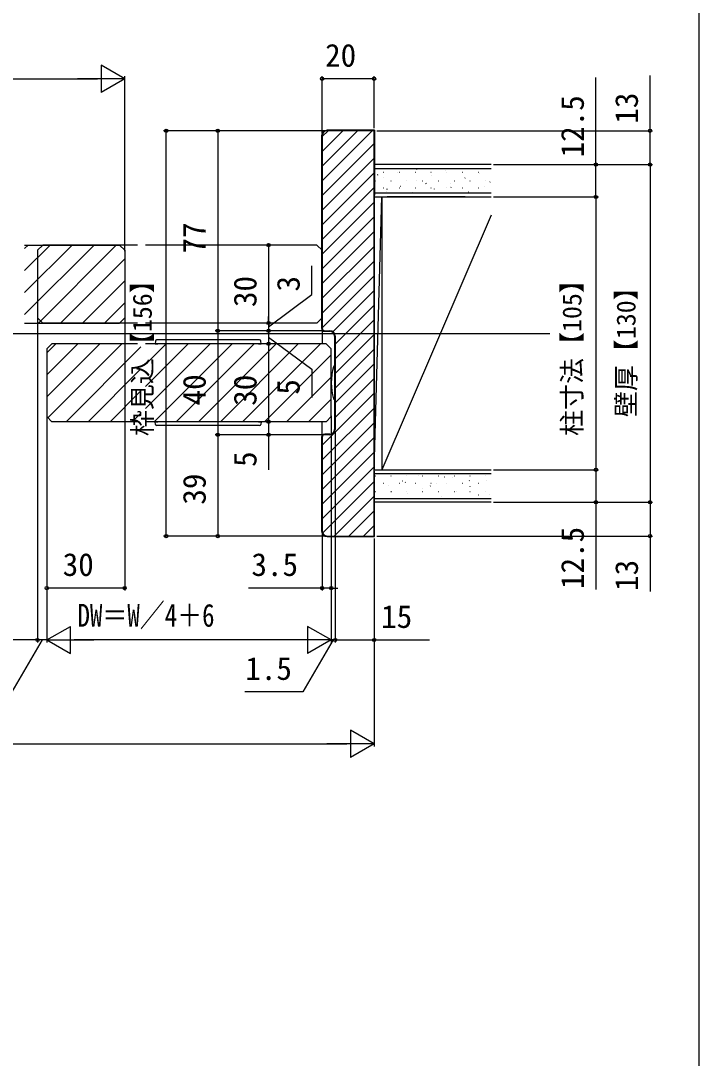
# Model space of a CAD drawing. Units: millimetres, scale not verified. Extents: x -525 to 525, y -783 to 779.
# Drawn here: x 263.9 to 525, y 40.3 to 439.6 of the extents above; entities that cross this region are included whole.
import ezdxf
from ezdxf.enums import TextEntityAlignment as Align

# ---------------------------------------------------------------- set-up
doc = ezdxf.new("R2010")
doc.units = ezdxf.units.MM
doc.header["$LTSCALE"] = 4
for name, color, linetype in [('0-4_YKK_12', 2, 'Continuous'), ('0-5_YKK_13', 4, 'Continuous'), ('0-7_YKK_D', 6, 'Continuous'), ('0-8_YKK_ZWAK', 7, 'Continuous'), ('0-9_YSS_K', 3, 'Continuous'), ('0-A_YSS_KE', 3, 'Continuous')]:
    doc.layers.add(name, color=color, linetype=linetype)
doc.styles.add('ＭＳ ゴシック', font='')
doc.styles.get('ＭＳ ゴシック').set_extended_font_data('MS Gothic')

msp = doc.modelspace()

# ---------------------------------------------------------------- linework, layer by layer
at = {"layer": '0-4_YKK_12'}
for p, q in [((265.352, 353.247), (301.852, 353.247)), ((265.352, 351.915), (266.684, 353.247)), ((265.352, 343.43), (275.169, 353.247)), ((265.352, 334.945), (283.654, 353.247)), ((265.352, 326.46), (292.14, 353.247)), ((270.352, 351.247), (272.352, 353.247)), ((270.625, 323.247), (300.625, 353.247)), ((308.852, 353.247), (272.352, 353.247)), ((303.852, 351.247), (301.852, 353.247)), ((377.852, 353.247), (311.852, 353.247)), ((377.852, 353.247), (379.852, 351.247)), ((270.352, 351.247), (270.352, 325.247)), ((279.11, 323.247), (303.852, 347.989)), ((303.852, 351.247), (303.852, 325.247)), ((379.852, 325.247), (379.852, 351.247)), ((287.595, 323.247), (303.852, 339.504)), ((296.081, 323.247), (303.852, 331.018)), ((272.352, 323.247), (270.352, 325.247)), ((301.852, 323.247), (303.852, 325.247)), ((377.852, 323.247), (379.852, 325.247)), ((265.352, 323.247), (301.852, 323.247)), ((308.852, 323.247), (272.352, 323.247)), ((377.852, 323.247), (311.852, 323.247)), ((379.852, 322.247), (379.852, 315.247)), ((379.852, 321.247), (379.852, 315.247)), ((-81.857, 319.247), (467.474, 319.247)), ((273.852, 313.247), (275.852, 315.247)), ((273.852, 311.748), (277.351, 315.247)), ((273.852, 303.263), (285.836, 315.247)), ((273.852, 294.777), (294.322, 315.247)), ((273.852, 313.247), (273.852, 287.247)), ((274.329, 286.77), (302.807, 315.247)), ((308.852, 315.247), (275.852, 315.247)), ((281.292, 285.247), (310.102, 314.057)), ((381.352, 315.247), (311.852, 315.247)), ((311.852, 307.322), (319.777, 315.247)), ((311.852, 298.836), (328.263, 315.247)), ((311.852, 290.351), (336.748, 315.247)), ((315.233, 285.247), (345.233, 315.247)), ((323.719, 285.247), (353.719, 315.247)), ((332.204, 285.247), (362.204, 315.247)), ((340.689, 285.247), (370.689, 315.247)), ((349.174, 285.247), (379.174, 315.247)), ((381.352, 315.247), (383.352, 313.247)), ((383.352, 287.247), (383.352, 313.247)), ((357.66, 285.247), (383.352, 310.939)), ((289.777, 285.247), (310.102, 305.572)), ((366.145, 285.247), (383.352, 302.454)), ((298.263, 285.247), (310.102, 297.086)), ((374.63, 285.247), (383.352, 293.969)), ((306.748, 285.247), (310.102, 288.601)), ((275.852, 285.247), (273.852, 287.247)), ((308.852, 285.247), (275.852, 285.247)), ((381.352, 285.247), (311.852, 285.247)), ((379.852, 279.247), (379.852, 285.247)), ((381.352, 285.247), (383.352, 287.247))]:
    msp.add_line(p, q, dxfattribs=at)
at = {"layer": '0-5_YKK_13'}
for p, q in [((355.79, 316.747), (316.164, 316.747)), ((356.352, 315.247), (356.289, 316.278)), ((355.354, 315.247), (316.6, 315.247)), ((355.354, 315.247), (356.352, 315.247)), ((384.856, 306.647), (384.576, 306.647)), ((384.856, 306.647), (384.856, 293.847)), ((384.576, 293.847), (384.856, 293.847)), ((355.79, 283.747), (316.164, 283.747)), ((355.354, 285.247), (316.6, 285.247)), ((355.354, 285.247), (356.352, 285.247)), ((356.352, 285.247), (356.289, 284.217))]:
    msp.add_line(p, q, dxfattribs=at)
for points in [[(315.665, 316.278), (315.602, 315.247), (316.6, 315.247)], [(315.665, 284.217), (315.602, 285.247), (316.6, 285.247)]]:
    msp.add_lwpolyline(points, dxfattribs=at)
for centre, radius, start, end in [((316.164, 316.247), 0.5, 90, 176.5), ((355.79, 316.247), 0.5, 3.5, 90), ((404.336, 300.247), 20.98, 162.8442, 197.1558), ((384.576, 306.347), 0.3, 90, 162.8442), ((384.576, 294.147), 0.3, 197.1558, 270), ((316.164, 284.247), 0.5, 183.5, 270), ((355.79, 284.247), 0.5, 270, 356.5)]:
    msp.add_arc(centre, radius, start, end, dxfattribs=at)
at = {"layer": '0-7_YKK_D'}
for p, q in [((303.852, 417.247), (294.759, 422.497)), ((294.759, 422.497), (294.759, 411.997)), ((204.852, 417.247), (293.352, 417.247)), ((303.852, 417.247), (285.665, 417.247)), ((303.852, 417.247), (294.759, 411.997)), ((303.852, 350.947), (303.852, 418.247)), ((379.852, 396.247), (379.852, 418.247)), ((399.852, 417.247), (379.852, 417.247)), ((399.852, 398.247), (399.852, 418.247)), ((380.852, 397.247), (318.852, 397.247)), ((319.852, 241.247), (319.852, 397.247)), ((380.852, 397.247), (338.679, 397.247)), ((339.679, 397.247), (339.679, 320.247)), ((400.852, 397.247), (507.045, 397.247)), ((445.852, 384.247), (486.223, 384.247)), ((445.852, 384.247), (507.045, 384.247)), ((445.852, 384.247), (507.045, 384.247)), ((506.045, 384.247), (506.045, 254.247)), ((445.852, 371.747), (486.223, 371.747)), ((466.415, 371.747), (486.223, 371.747)), ((485.223, 371.747), (485.223, 266.747)), ((365.402, 353.247), (358.234, 353.247)), ((359.234, 353.247), (359.234, 323.247)), ((270.352, 325.547), (270.352, 200.247)), ((270.352, 325.547), (270.352, 200.247)), ((303.852, 325.547), (303.852, 220.247)), ((359.234, 323.247), (359.234, 325.797)), ((379.852, 320.247), (338.679, 320.247)), ((379.852, 320.247), (338.679, 320.247)), ((339.679, 320.247), (339.679, 280.247)), ((371.552, 323.247), (358.234, 323.247)), ((370.552, 323.247), (358.234, 323.247)), ((379.852, 320.247), (358.234, 320.247)), ((379.852, 320.247), (358.234, 320.247)), ((359.234, 323.247), (359.234, 320.247)), ((359.234, 323.247), (359.234, 320.247)), ((359.234, 320.247), (359.234, 315.247)), ((359.234, 320.247), (359.234, 317.697)), ((372.852, 315.247), (358.234, 315.247)), ((372.852, 315.247), (358.234, 315.247)), ((359.234, 315.247), (359.234, 285.247)), ((273.852, 287.547), (273.852, 200.247)), ((273.852, 287.547), (273.852, 200.247)), ((273.852, 287.547), (273.852, 220.247)), ((383.352, 287.547), (383.352, 200.247)), ((383.352, 287.547), (383.352, 220.247)), ((383.352, 287.547), (383.352, 200.247)), ((372.852, 285.247), (358.234, 285.247)), ((372.852, 285.247), (358.234, 285.247)), ((379.852, 280.247), (338.679, 280.247)), ((379.852, 280.247), (338.679, 280.247)), ((339.679, 280.247), (339.679, 241.247)), ((379.852, 280.247), (358.234, 280.247)), ((384.852, 281.247), (384.852, 200.247)), ((384.852, 281.247), (384.852, 200.247)), ((445.852, 266.747), (486.223, 266.747)), ((466.415, 266.747), (486.223, 266.747)), ((445.852, 254.247), (486.223, 254.247)), ((445.852, 254.247), (507.045, 254.247)), ((445.852, 254.247), (507.045, 254.247)), ((380.852, 241.247), (318.852, 241.247)), ((380.852, 241.247), (338.679, 241.247)), ((379.852, 242.247), (379.852, 220.247)), ((399.852, 240.247), (399.852, 200.247)), ((400.852, 241.247), (507.045, 241.247)), ((303.852, 221.247), (273.852, 221.247)), ((379.852, 221.247), (351.525, 221.247)), ((383.352, 221.247), (379.852, 221.247)), ((383.352, 221.247), (385.902, 221.247)), ((399.852, 220.247), (399.852, 160.247)), ((273.852, 201.247), (282.945, 206.497)), ((282.945, 195.997), (282.945, 206.497)), ((383.352, 201.247), (374.259, 206.497)), ((374.259, 206.497), (374.259, 195.997)), ((270.352, 201.247), (114.352, 201.247)), ((270.352, 201.247), (267.802, 201.247)), ((273.852, 201.247), (270.352, 201.247)), ((273.852, 201.247), (270.352, 201.247)), ((273.852, 201.247), (276.402, 201.247)), ((273.852, 201.247), (282.945, 195.997)), ((273.852, 201.247), (292.039, 201.247)), ((372.852, 201.247), (284.352, 201.247)), ((383.352, 201.247), (365.165, 201.247)), ((383.352, 201.247), (374.259, 195.997)), ((383.352, 201.247), (380.802, 201.247)), ((384.852, 201.247), (383.352, 201.247)), ((384.852, 201.247), (383.352, 201.247)), ((384.852, 201.247), (387.402, 201.247)), ((399.852, 161.247), (390.759, 166.497)), ((390.759, 166.497), (390.759, 155.997)), ((-4.648, 161.247), (389.352, 161.247)), ((399.852, 161.247), (381.665, 161.247)), ((399.852, 161.247), (390.759, 155.997))]:
    msp.add_line(p, q, dxfattribs=at)
for points in [[(485.223, 371.747), (485.223, 384.247), (485.223, 417.797)], [(506.045, 384.247), (506.045, 397.247), (506.045, 418.524)], [(359.234, 321.747), (375.852, 334.247), (375.852, 345.202)], [(359.234, 317.747), (375.852, 305.497), (375.852, 294.542)], [(359.234, 285.247), (359.234, 280.247), (359.234, 266.743)], [(485.223, 266.747), (485.223, 254.247), (485.223, 220.697)], [(506.045, 254.247), (506.045, 241.247), (506.045, 219.97)], [(272.102, 201.247), (260.387, 181.247), (237.159, 181.247)], [(384.102, 201.247), (372.396, 181.247), (350.124, 181.247)], [(384.852, 201.247), (399.852, 201.247), (421.129, 201.247)]]:
    msp.add_lwpolyline(points, dxfattribs=at)
for centre in [(379.852, 417.247), (399.852, 417.247), (319.852, 397.247), (339.679, 397.247), (506.045, 397.247), (485.223, 384.247), (506.045, 384.247), (506.045, 384.247), (485.223, 371.747), (485.223, 371.747), (359.234, 353.247), (359.234, 323.247), (359.234, 323.247), (339.679, 320.247), (339.679, 320.247), (359.234, 320.247), (359.234, 320.247), (359.234, 315.247), (359.234, 315.247), (359.234, 285.247), (359.234, 285.247), (339.679, 280.247), (339.679, 280.247), (359.234, 280.247), (485.223, 266.747), (485.223, 266.747), (485.223, 254.247), (506.045, 254.247), (506.045, 254.247), (319.852, 241.247), (339.679, 241.247), (506.045, 241.247), (273.852, 221.247), (303.852, 221.247), (379.852, 221.247), (383.352, 221.247), (270.352, 201.247), (270.352, 201.247), (384.852, 201.247), (384.852, 201.247), (399.852, 201.247)]:
    msp.add_circle(centre, 0.637, dxfattribs=at)
at = {"layer": '0-8_YKK_ZWAK'}
msp.add_lwpolyline([(-525, -783.3), (525, -783.3), (525, 746.7)], dxfattribs=at)
at = {"layer": '0-9_YSS_K'}
for p, q in [((379.852, 394.978), (382.121, 397.247)), ((379.852, 389.321), (387.778, 397.247)), ((379.852, 383.664), (393.435, 397.247)), ((379.852, 378.008), (399.092, 397.247)), ((379.852, 372.351), (399.852, 392.351)), ((379.852, 366.694), (399.852, 386.694)), ((379.852, 361.037), (399.852, 381.037)), ((399.852, 382.747), (444.852, 382.747)), ((401.208, 380.266), (401.375, 380.376)), ((403.467, 381.256), (403.567, 381.256)), ((408.87, 381.15), (408.889, 381.156)), ((409.547, 381.256), (409.647, 381.256)), ((415.627, 381.256), (415.727, 381.256)), ((416.192, 382.348), (416.359, 382.458)), ((421.707, 381.256), (421.807, 381.256)), ((421.888, 380.078), (421.907, 380.084)), ((427.374, 382.02), (427.393, 382.027)), ((427.787, 381.256), (427.887, 381.256)), ((433.867, 381.256), (433.967, 381.256)), ((439.947, 381.256), (440.047, 381.256)), ((440.393, 380.949), (440.412, 380.955)), ((379.852, 355.38), (399.852, 375.38)), ((400.237, 378.026), (400.337, 378.026)), ((403.289, 379.173), (403.308, 379.18)), ((406.317, 378.026), (406.417, 378.026)), ((410.068, 375.892), (410.086, 375.898)), ((412.397, 378.026), (412.497, 378.026)), ((416.308, 378.102), (416.327, 378.108)), ((418.477, 378.026), (418.577, 378.026)), ((419.802, 376.901), (419.969, 377.012)), ((424.557, 378.026), (424.657, 378.026)), ((429.326, 377.03), (429.345, 377.036)), ((429.407, 375.423), (429.574, 375.534)), ((430.637, 378.026), (430.737, 378.026)), ((434.786, 378.983), (434.952, 379.094)), ((434.907, 379.006), (434.926, 379.013)), ((436.717, 378.026), (436.817, 378.026)), ((442.345, 375.958), (442.364, 375.965)), ((442.797, 378.026), (442.897, 378.026)), ((444.391, 377.505), (444.558, 377.616)), ((444.852, 373.247), (399.852, 373.247)), ((399.852, 371.747), (444.852, 371.747)), ((399.852, 371.747), (399.852, 266.747)), ((399.852, 266.747), (402.852, 371.747)), ((402.852, 371.747), (402.852, 266.747)), ((403.467, 375.276), (403.567, 375.276)), ((404.581, 373.949), (404.6, 373.956)), ((404.818, 374.819), (404.985, 374.93)), ((434.852, 371.747), (404.852, 371.747)), ((409.547, 375.276), (409.647, 375.276)), ((414.423, 373.341), (414.59, 373.452)), ((415.627, 375.276), (415.727, 375.276)), ((421.707, 375.276), (421.807, 375.276)), ((423.086, 374.82), (423.105, 374.827)), ((427.787, 375.276), (427.887, 375.276)), ((433.867, 375.276), (433.967, 375.276)), ((436.105, 373.748), (436.123, 373.755)), ((439.947, 375.276), (440.047, 375.276)), ((379.852, 349.723), (399.852, 369.723)), ((379.852, 344.066), (399.852, 364.066)), ((444.852, 364.747), (402.852, 266.747)), ((379.852, 338.41), (399.852, 358.41)), ((379.852, 332.753), (399.852, 352.753)), ((379.852, 327.096), (399.852, 347.096)), ((379.852, 321.439), (399.852, 341.439)), ((383.973, 319.903), (399.852, 335.782)), ((384.852, 315.125), (399.852, 330.125)), ((384.852, 309.468), (399.852, 324.468)), ((384.852, 303.812), (399.852, 318.812)), ((384.852, 298.155), (399.852, 313.155)), ((384.852, 292.498), (399.852, 307.498)), ((384.852, 286.841), (399.852, 301.841)), ((379.852, 276.184), (399.852, 296.184)), ((379.852, 270.527), (399.852, 290.527)), ((379.852, 264.87), (399.852, 284.87)), ((379.852, 259.214), (399.852, 279.214)), ((379.852, 253.557), (399.852, 273.557)), ((379.852, 247.9), (399.852, 267.9)), ((399.852, 266.747), (444.852, 266.747)), ((444.852, 265.247), (399.852, 265.247)), ((400.237, 264.406), (400.337, 264.406)), ((404.852, 266.747), (434.852, 266.747)), ((406.317, 264.406), (406.417, 264.406)), ((412.397, 264.406), (412.497, 264.406)), ((417.074, 264.735), (417.093, 264.742)), ((418.477, 264.406), (418.577, 264.406)), ((424.557, 264.406), (424.657, 264.406)), ((426.774, 263.982), (426.941, 264.093)), ((430.093, 263.663), (430.112, 263.67)), ((430.637, 264.406), (430.737, 264.406)), ((436.717, 264.406), (436.817, 264.406)), ((442.797, 264.406), (442.897, 264.406)), ((380.03, 242.421), (399.852, 262.243)), ((403.467, 261.656), (403.567, 261.656)), ((405.348, 260.582), (405.367, 260.589)), ((409.547, 261.656), (409.647, 261.656)), ((410.834, 262.525), (410.853, 262.532)), ((411.79, 261.9), (411.957, 262.011)), ((415.627, 261.656), (415.727, 261.656)), ((421.396, 260.422), (421.562, 260.533)), ((421.707, 261.656), (421.807, 261.656)), ((423.853, 261.453), (423.871, 261.46)), ((427.787, 261.656), (427.887, 261.656)), ((433.867, 261.656), (433.967, 261.656)), ((436.38, 262.504), (436.546, 262.615)), ((436.871, 260.381), (436.89, 260.388)), ((439.947, 261.656), (440.047, 261.656)), ((443.111, 262.591), (443.13, 262.598)), ((384.513, 241.247), (399.852, 256.586)), ((399.852, 255.747), (444.852, 255.747)), ((400.237, 258.426), (400.337, 258.426)), ((406.317, 258.426), (406.417, 258.426)), ((406.412, 258.34), (406.579, 258.451)), ((412.397, 258.426), (412.497, 258.426)), ((412.786, 257.534), (412.805, 257.541)), ((418.366, 259.511), (418.385, 259.517)), ((418.477, 258.426), (418.577, 258.426)), ((424.557, 258.426), (424.657, 258.426)), ((425.804, 256.463), (425.823, 256.469)), ((430.637, 258.426), (430.737, 258.426)), ((431.385, 258.439), (431.404, 258.445)), ((436.717, 258.426), (436.817, 258.426)), ((439.989, 257.058), (440.156, 257.168)), ((442.797, 258.426), (442.897, 258.426)), ((444.403, 257.367), (444.422, 257.374)), ((390.17, 241.247), (399.852, 250.929)), ((395.827, 241.247), (399.852, 245.272))]:
    msp.add_line(p, q, dxfattribs=at)
for points in [[(444.852, 384.247), (399.852, 384.247), (399.852, 371.747)], [(444.852, 254.247), (399.852, 254.247), (399.852, 266.747)]]:
    msp.add_lwpolyline(points, dxfattribs=at)
at = {"layer": '0-A_YSS_KE'}
for p, q in [((400.052, 397.447), (381.852, 397.447)), ((400.052, 397.447), (400.052, 372.447)), ((379.652, 395.247), (379.652, 321.247)), ((379.852, 395.247), (379.852, 321.247)), ((400.052, 372.447), (399.852, 372.447)), ((380.852, 320.247), (382.852, 320.247)), ((380.852, 320.047), (382.852, 320.047)), ((384.652, 318.247), (384.652, 282.247)), ((384.852, 318.247), (384.852, 282.247)), ((382.852, 280.447), (380.852, 280.447)), ((382.852, 280.247), (380.852, 280.247)), ((379.652, 279.247), (379.652, 243.247)), ((379.852, 279.247), (379.852, 243.247)), ((399.852, 266.247), (399.852, 266.047)), ((400.052, 266.047), (399.852, 266.047))]:
    msp.add_line(p, q, dxfattribs=at)
for points in [[(399.852, 266.247), (399.852, 372.247), (399.852, 397.247), (381.852, 397.247)], [(381.852, 241.247), (399.852, 241.247), (399.852, 266.247)], [(381.852, 241.047), (400.052, 241.047), (400.052, 266.047)]]:
    msp.add_lwpolyline(points, dxfattribs=at)
for centre, radius, start, end in [((381.852, 395.247), 2.2, 90.00001, 179.99999), ((381.852, 395.247), 2, 90.00001, 179.99999), ((380.852, 321.247), 1.2, 180.00001, 269.99999), ((380.852, 321.247), 1, 180.00001, 269.99999), ((382.852, 318.247), 2, 0.00001, 89.99999), ((382.852, 318.247), 1.8, 0.00001, 89.99999), ((380.852, 279.247), 1.2, 90.00001, 179.99999), ((380.852, 279.247), 1, 90.00001, 179.99999), ((382.852, 282.247), 1.8, 270.00001, 359.99999), ((382.852, 282.247), 2, 270.00001, 359.99999), ((381.852, 243.247), 2.2, 180.00001, 269.99999), ((381.852, 243.247), 2, 180.00001, 269.99999)]:
    msp.add_arc(centre, radius, start, end, dxfattribs=at)

# ---------------------------------------------------------------- texts
at = {"layer": '0-7_YKK_D', "style": 'ＭＳ ゴシック'}
for s, p in [('20', (380.988, 419.247)), ('30', (279.988, 223.247)), ('3.5', (352.638, 223.247)), ('15', (402.561, 203.247)), ('1.5', (350.283, 183.247))]:
    msp.add_text(s, height=8.798, dxfattribs=at).set_placement(p, align=Align.BOTTOM_LEFT)
for s, height, p in [('12.5', 8.798, (483.223, 386.956)), ('13', 8.798, (504.045, 399.956)), ('77', 8.798, (337.679, 349.986)), ('30', 8.798, (357.234, 329.383)), ('3', 8.798, (373.852, 335.361)), ('枠見込【156】', 7.331, (316.488, 279.73)), ('柱寸法【105】', 7.331, (481.859, 279.787)), ('壁厚【130】', 7.331, (502.681, 287.031)), ('40', 8.798, (337.679, 291.52)), ('30', 8.798, (357.234, 291.383)), ('5', 8.798, (373.852, 295.656)), ('5', 8.798, (357.234, 267.856)), ('39', 8.798, (337.679, 253.329)), ('12.5', 8.798, (483.223, 220.856)), ('13', 8.798, (504.045, 220.129))]:
    msp.add_text(s, height=height, rotation=90, dxfattribs=at).set_placement(p, align=Align.BOTTOM_LEFT)
at = {"layer": '0-7_YKK_D', "style": 'ＭＳ ゴシック', "width": 0.8}
msp.add_text('DW＝W／4＋6', height=8.798, dxfattribs=at).set_placement((285.702, 203.724), align=Align.BOTTOM_LEFT)

doc.saveas('drawing.dxf')
